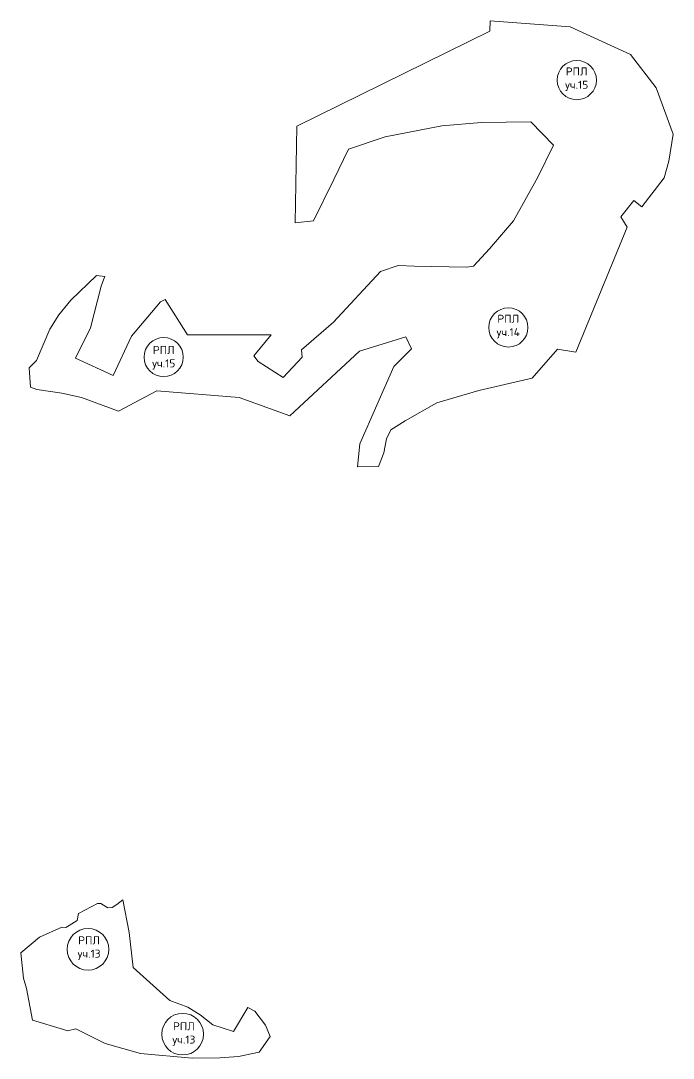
# Model space of a CAD drawing. Extents: x 1391563 to 1397850, y 355631 to 360455.
# Drawn here: x 1397317 to 1397850, y 359608 to 360455 of the extents above; entities that cross this region are included whole.
import ezdxf

# ---------------------------------------------------------------- set-up
doc = ezdxf.new("R2010")
doc.units = 0
doc.header["$MEASUREMENT"] = 0
doc.layers.add('РПЛ', color=70, linetype='Continuous')
doc.styles.get("Standard").update_dxf_attribs({"font": 'simplex.shx'})

msp = doc.modelspace()

# ---------------------------------------------------------------- linework, layer by layer
at = {"layer": 'РПЛ', "lineweight": 20}
for points in [[(1397592.19, 360090.28), (1397594.02, 360109.18), (1397621.83, 360172.39), (1397636.08, 360186.67), (1397631.45, 360196.63), (1397593.6, 360184.85), (1397536.87, 360132.13), (1397495.48, 360147.06), (1397428.3, 360152.58), (1397396.85, 360135.82), (1397366.66, 360146.92), (1397350.73, 360150.5), (1397330.43, 360153.49), (1397325.2, 360155.53), (1397324.04, 360171.29), (1397329.94, 360177.29), (1397341.05, 360202.88), (1397348.15, 360214.46), (1397358.09, 360226.38), (1397379.13, 360246.65), (1397385.87, 360245.89), (1397384.6, 360243.07), (1397382.91, 360237.81), (1397374, 360203.86), (1397361.78, 360179.11), (1397392.72, 360164.93), (1397407.56, 360197.02), (1397431.27, 360225.11), (1397435.16, 360226.94), (1397453.33, 360198.25), (1397521.65, 360198.16), (1397507.4, 360180.91), (1397511.01, 360176.46), (1397531.51, 360163.45), (1397546.81, 360179.89), (1397546.42, 360185.93), (1397572.35, 360208.48), (1397610.97, 360249.96), (1397625.37, 360254.77), (1397638.47, 360254.33), (1397680.96, 360253.29), (1397686.87, 360254.37), (1397699.81, 360268.37), (1397719.53, 360291.35), (1397739.4, 360326.83), (1397752.16, 360353), (1397733.47, 360372.12), (1397693.36, 360371.53), (1397660.84, 360368.75), (1397614.61, 360359.84), (1397584.83, 360349.87), (1397572.7, 360325.1), (1397556.11, 360291.24), (1397541.23, 360289.72), (1397542.49, 360368.66), (1397700.03, 360446.02), (1397700.28, 360454.61), (1397765.73, 360449.6), (1397815.01, 360427.17), (1397835.96, 360399.83), (1397849.81, 360362.03), (1397846.25, 360340.05), (1397842.51, 360326.34), (1397824.16, 360302.7), (1397817.63, 360307.82), (1397807.14, 360294.44), (1397812.12, 360286.21), (1397770.17, 360184.01), (1397755.46, 360186.4), (1397734.58, 360162.85), (1397691.02, 360152.77), (1397656.92, 360142.74), (1397631.06, 360128.1), (1397619.21, 360120.63), (1397615.67, 360113.18), (1397613.54, 360101.9), (1397609.13, 360090.65), (1397592.19, 360090.28)], [(1397326.65, 359638.77), (1397321.86, 359664.51), (1397319.39, 359672.83), (1397317.19, 359693.66), (1397332.55, 359706.49), (1397350.67, 359714.55), (1397354.02, 359714.25), (1397356.79, 359715.97), (1397363.18, 359719.95), (1397364.25, 359725.87), (1397379.91, 359733.93), (1397382.57, 359733.97), (1397388.19, 359730.33), (1397391.9, 359730.74), (1397395.69, 359732.98), (1397400.51, 359736.79), (1397405.59, 359710.27), (1397408.89, 359681.77), (1397438.94, 359654.67), (1397453.7, 359649.23), (1397463.67, 359642.98), (1397474.02, 359634.85), (1397490.84, 359629.45), (1397502.54, 359649.13), (1397508.31, 359645.92), (1397517.09, 359634.64), (1397520.82, 359625.32), (1397511.7, 359612.41), (1397494.98, 359608.87), (1397479.72, 359607.88), (1397457.05, 359607.56), (1397415.01, 359611.43), (1397386.06, 359619.66), (1397362.02, 359631.51), (1397355.47, 359630.02), (1397351.98, 359631.02), (1397326.65, 359638.77)]]:
    msp.add_lwpolyline(points, dxfattribs=at)
at = {"layer": 'РПЛ', "lineweight": 0}
for centre, radius in [((1397771.08, 360406.14), 16), ((1397715.23, 360204.21), 16), ((1397433.87, 360179.99), 16), ((1397372.09, 359696.5), 17), ((1397449.32, 359627.22), 17)]:
    msp.add_circle(centre, radius, dxfattribs=at)

# ---------------------------------------------------------------- texts
at = {"layer": 'РПЛ', "char_height": 6.533, "width": 6.5333, "attachment_point": 2}
for s, insert in [('РПЛ\\Pуч.15', (1397770.99, 360416.47)), ('РПЛ\\Pуч.14', (1397715.13, 360214.54)), ('РПЛ\\Pуч.15', (1397433.93, 360189.06)), ('РПЛ\\Pуч.13', (1397372.96, 359707.13)), ('РПЛ\\Pуч.13', (1397450.34, 359636.96))]:
    msp.add_mtext(s, dxfattribs=dict(at, insert=insert))

doc.saveas('drawing.dxf')
